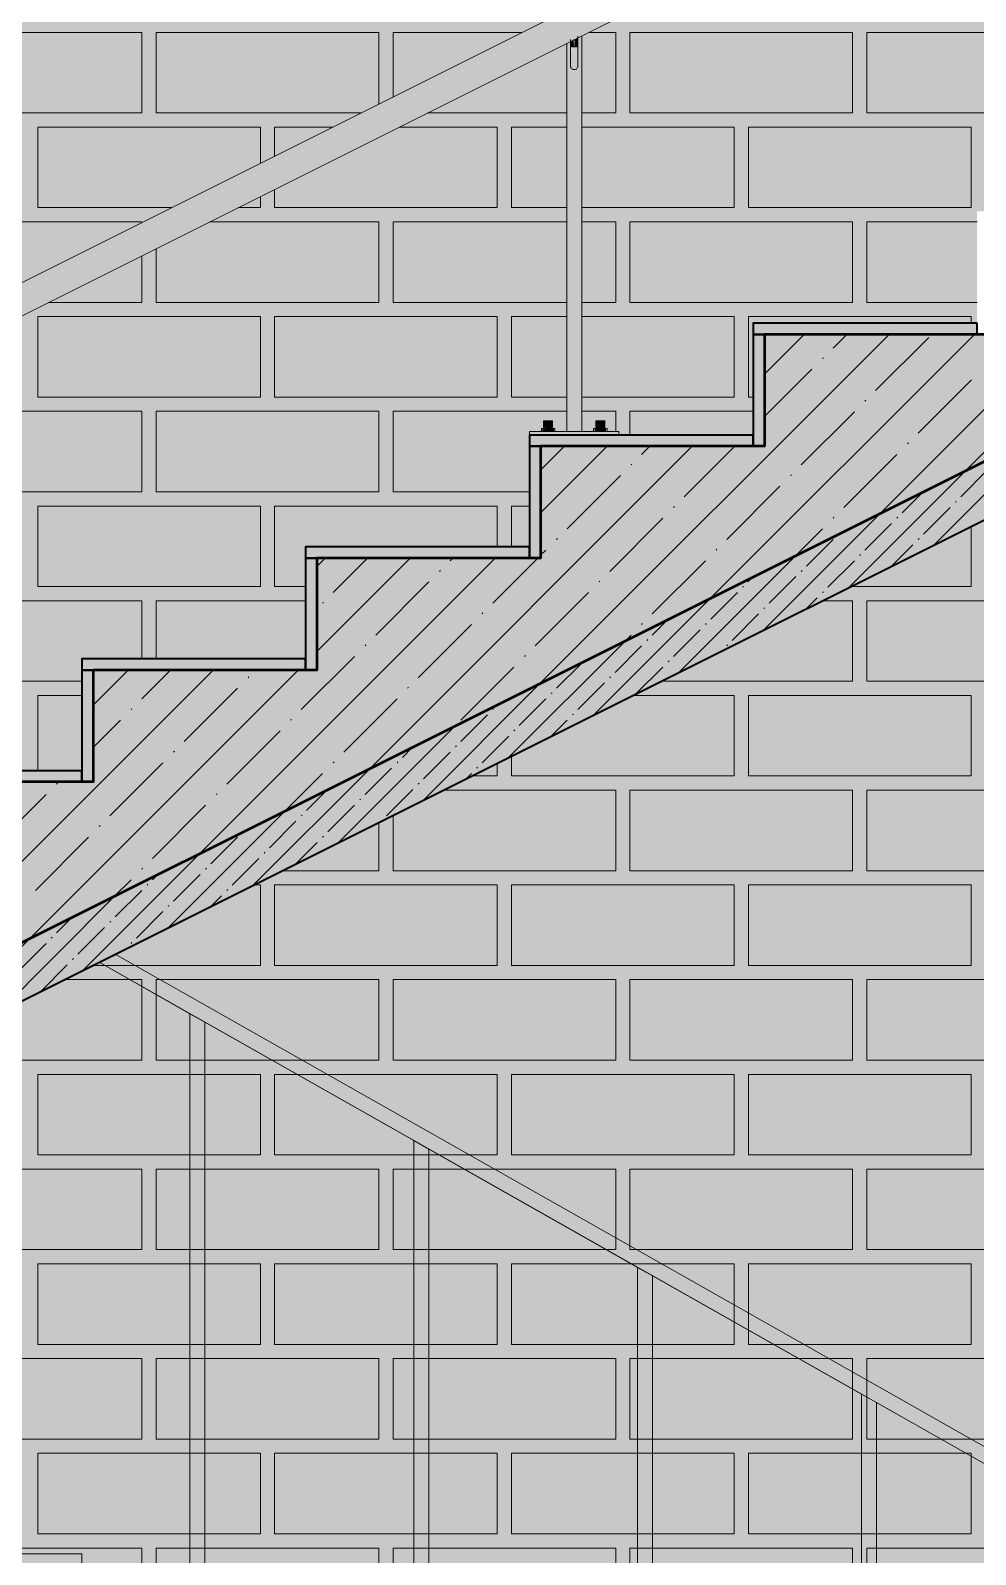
# Model space of a CAD drawing. Header units: millimetres. Extents: x -81576 to 1046824, y -248937 to 691537.
# Drawn here: x -7725 to -5192, y 625838 to 629925 of the extents above; entities that cross this region are included whole.
import ezdxf

# ---------------------------------------------------------------- set-up
doc = ezdxf.new("R2010")
doc.units = ezdxf.units.MM
doc.layers.add('PDF _Геометрия', color=7, linetype='Continuous', true_color=0x1d1d1d)
doc.layers.add('PDF _Сплошная заливка', color=7, linetype='Continuous', true_color=0xffffff)

msp = doc.modelspace()

# ---------------------------------------------------------------- hatches: boundary and pattern name
at = {"layer": 'PDF _Сплошная заливка', "true_color": 0x636466, "transparency": 33554559}
h = msp.add_hatch(color=251, dxfattribs=at)
h.paths.add_polyline_path([(-14198.8, 617839.9), (-46, 617839.9), (-46, 618839.9), (-487.7, 618839.9), (-487.7, 634793.8), (-987.7, 634793.8), (-987.7, 629959.9), (-3957.7, 629959.9), (-3957.7, 629709.9), (-4557.7, 629709.9), (-4557.7, 629409.9), (-5157.7, 629409.9), (-5157.7, 629109.9), (-5757.7, 629109.9), (-5757.7, 628809.9), (-6357.7, 628809.9), (-6357.7, 628509.9), (-6957.7, 628509.9), (-6957.7, 628209.9), (-7557.7, 628209.9), (-7557.7, 627909.9), (-8157.7, 627909.9), (-8157.7, 627609.9), (-8757.7, 627609.9), (-8757.7, 627309.9), (-9357.7, 627309.9), (-9357.7, 627009.9), (-9957.7, 627009.9), (-9957.7, 626709.9), (-10557.7, 626709.9), (-10557.7, 626409.9), (-11157.7, 626409.9), (-11157.7, 626109.9), (-11757.7, 626109.9), (-11757.7, 625579.9), (-18387.7, 625579.9), (-18387.7, 633599.9), (-11037.7, 633599.9), (-11037.7, 634234.5), (-9691.8, 634907.4), (-9784.9, 635093.8), (-9934.9, 634793.8), (-11157.7, 634793.8), (-11157.7, 634509.9), (-11757.7, 634509.9), (-11757.7, 634079.9), (-18387.7, 634079.9), (-18387.7, 634793.8), (-18887.7, 634793.8), (-18887.7, 617839.9), (-18387.7, 617839.9)], flags=0)
h.paths.add_polyline_path([(-9481.2, 618839.9), (-11037.7, 618839.9), (-11037.7, 619074.5), (-4145.8, 622979.9), (-987.7, 622979.9), (-987.7, 618839.9), (-7122.4, 618839.9)], flags=0)
h.paths.add_polyline_path([(-11757.7, 618839.9), (-18387.7, 618839.9), (-18387.7, 625099.9), (-11037.7, 625099.9), (-11037.7, 625834.5), (-3584.2, 629559.9), (-987.7, 629559.9), (-987.7, 623379.9), (-3987.7, 623379.9), (-3987.7, 623429.9), (-4557.7, 623429.9), (-4557.7, 623089.9), (-5157.7, 623089.9), (-5157.7, 622749.9), (-5757.7, 622749.9), (-5757.7, 622409.9), (-6357.7, 622409.9), (-6357.7, 622069.9), (-6957.7, 622069.9), (-6957.7, 621729.9), (-7557.7, 621729.9), (-7557.7, 621389.9), (-8157.7, 621389.9), (-8157.7, 621049.9), (-8757.7, 621049.9), (-8757.7, 620709.9), (-9357.7, 620709.9), (-9357.7, 620369.9), (-9957.7, 620369.9), (-9957.7, 620029.9), (-10557.7, 620029.9), (-10557.7, 619689.9), (-11157.7, 619689.9), (-11157.7, 619349.9), (-11757.7, 619349.9), (-11757.7, 618888.4)], flags=0)
h = msp.add_hatch(color=251, dxfattribs=at)
h.paths.add_polyline_path([(-10812.3, 619039.9), (-3987.7, 619039.9), (-3987.7, 622039.9), (-4487.7, 622039.9), (-4487.7, 622189.9), (-987.7, 622189.9), (-987.7, 622899.9), (-4000.5, 622899.9), (-10751.2, 619074.5)], flags=0)
h.paths.add_polyline_path([(-14247.7, 619039.9), (-11787.7, 619039.9), (-11787.7, 619379.9), (-11197.8, 619379.9), (-11197.8, 621115.6), (-11768, 620792.5), (-11787.7, 620827.3), (-4001.1, 625239.9), (-4260.4, 625239.9), (-4260.4, 625279.9), (-3987.7, 625279.9), (-3987.7, 629203), (-10713.8, 625839.9), (-11026.9, 625839.9), (-11037.7, 625834.5), (-11037.7, 625099.9), (-14247.7, 625099.9), (-14247.7, 620692.2)], flags=0)
h.paths.add_polyline_path([(-10597.8, 619719.9), (-10597.8, 621455.6), (-11157.8, 621138.2), (-11157.8, 619719.9), (-10812.3, 619719.9)], flags=0)
h.paths.add_polyline_path([(-10411.7, 620059.9), (-9997.8, 620059.9), (-9997.8, 621795.6), (-10557.8, 621478.2), (-10557.7, 620059.9)], flags=0)
h.paths.add_polyline_path([(-9481.2, 620399.9), (-9397.8, 620399.9), (-9397.8, 622135.6), (-9957.8, 621818.3), (-9957.7, 620399.9), (-9682.1, 620399.9)], flags=0)
h.paths.add_polyline_path([(-9357.8, 620739.9), (-8797.8, 620739.9), (-8797.8, 622475.6), (-9357.8, 622158.3), (-9357.8, 621049.9)], flags=0)
h.paths.add_polyline_path([(-8288, 621079.9), (-8197.8, 621079.9), (-8197.8, 622815.6), (-8757.8, 622498.3), (-8757.7, 621079.9)], flags=0)
h.paths.add_polyline_path([(-8157.8, 621419.9), (-7597.8, 621419.9), (-7597.8, 623155.7), (-8157.8, 622838.3), (-8157.8, 621729.9)], flags=0)
h.paths.add_polyline_path([(-7407.9, 621759.9), (-6997.8, 621759.9), (-6997.8, 623495.7), (-7557.8, 623178.3), (-7557.7, 621759.9)], flags=0)
h.paths.add_polyline_path([(-6957.7, 622099.9), (-6397.8, 622099.9), (-6397.8, 623835.7), (-6957.8, 623518.4), (-6957.8, 622099.9)], flags=0)
h.paths.add_polyline_path([(-6357.8, 622439.9), (-5797.8, 622439.9), (-5797.8, 624175.7), (-6357.8, 623858.4), (-6357.8, 622667.9)], flags=0)
h.paths.add_polyline_path([(-5197.8, 622779.9), (-5197.8, 624515.7), (-5757.8, 624198.4), (-5757.7, 622779.9)], flags=0)
h.paths.add_polyline_path([(-4597.8, 623119.9), (-4597.8, 624855.8), (-5157.8, 624538.4), (-5157.7, 623119.9), (-4617.7, 623119.9)], flags=0)
h.paths.add_polyline_path([(-4557.7, 623459.9), (-3997.8, 623459.9), (-3997.8, 625195.8), (-4557.8, 624878.4), (-4557.8, 623459.9)], flags=0)
h.paths.add_polyline_path([(-11787.7, 625579.9), (-11757.7, 625579.9), (-11757.7, 625839.9), (-11787.7, 625839.9), (-11787.7, 625599.9)], flags=0)
h.paths.add_polyline_path([(-13747.7, 625839.9), (-12757.7, 625839.9), (-12757.7, 625849.9), (-12723.3, 625849.9), (-12723.3, 625857.9), (-12719.7, 625857.9), (-12718.1, 625877.9), (-12695.7, 625877.9), (-12695, 625857.9), (-12692.1, 625857.9), (-12692.1, 625849.9), (-12657.7, 625849.9), (-12659.2, 626760.5), (-12681.8, 626762.8), (-12693.9, 626770), (-12700.7, 626777.7), (-12705.4, 626787.2), (-12706.7, 626791), (-12706.7, 626807.5), (-12707.5, 626810.6), (-12707.5, 627572.6), (-12707, 627582.5), (-12705.2, 627582.5), (-12704.6, 627585), (-12707.7, 627599.9), (-12703.4, 627617.2), (-12697.6, 627626.1), (-12689.6, 627633.1), (-12682.3, 627636.8), (-12672.5, 627639.3), (-12655.9, 627639.5), (-12621.6, 627639.8), (-12564.4, 627641.5), (-6414.6, 630716.4), (-11786.1, 633402.2), (-11786.1, 633558.6), (-11817.7, 633574.4), (-11817.7, 633599.9), (-14247.7, 633599.9), (-14247.7, 625839.9), (-14168.7, 625839.9)], flags=0)
h.paths.add_polyline_path([(-12429.7, 625839.9), (-11787.7, 625839.9), (-11787.7, 626149.9), (-11753.3, 626149.9), (-11753.3, 626157.9), (-11749.7, 626157.9), (-11748.1, 626177.9), (-11725.7, 626177.9), (-11725, 626157.9), (-11722.1, 626157.9), (-11722.1, 626149.9), (-11687.7, 626149.9), (-11687.7, 627190.4), (-12553.5, 626759.9), (-12617.7, 626759.9), (-12617.7, 625849.9), (-12583.3, 625849.9), (-12583.3, 625857.9), (-12579.7, 625857.9), (-12578.1, 625877.9), (-12555.7, 625877.9), (-12555, 625857.9), (-12552.1, 625857.9), (-12552.1, 625849.9), (-12517.7, 625849.9), (-12517.7, 625839.9)], flags=0)
h.paths.add_polyline_path([(-11547.7, 626139.9), (-11187.7, 626139.9), (-11187.7, 626439.9), (-10587.7, 626439.9), (-10587.7, 626739.9), (-9987.7, 626739.9), (-9987.7, 627049.9), (-9953.3, 627049.9), (-9953.3, 627057.9), (-9949.7, 627057.9), (-9948.1, 627077.9), (-9925.7, 627077.9), (-9925, 627057.9), (-9922.1, 627057.9), (-9922.1, 627049.9), (-9887.7, 627049.9), (-9887.7, 628090.4), (-11647.7, 627210.4), (-11647.7, 626149.9), (-11613.3, 626149.9), (-11613.3, 626157.9), (-11609.7, 626157.9), (-11607.7, 626177.9), (-11585.7, 626177.9), (-11585, 626157.9), (-11582.1, 626157.9), (-11582.1, 626149.9), (-11547.7, 626149.9)], flags=0)
h.paths.add_polyline_path([(-12567.7, 626838.5), (-12566.4, 626840.5), (-11687.7, 627279.9), (-11687.7, 627939.9), (-11675.7, 627941.4), (-11677.5, 627960.8), (-11676.1, 627972.5), (-11676.6, 627979.9), (-11677.3, 627979.9), (-11677.5, 627995.5), (-12553.5, 627559.9), (-12627.8, 627559.9), (-12627.7, 627489.9), (-12617.7, 627489.9), (-12617.7, 626839.8), (-12577.1, 626838.5)], flags=0)
h.paths.add_polyline_path([(-9387.7, 627039.9), (-9387.7, 627339.9), (-8787.7, 627339.9), (-8787.7, 627639.9), (-8187.7, 627639.9), (-8187.7, 627949.9), (-8153.3, 627949.9), (-8153.3, 627957.9), (-8149.7, 627957.9), (-8148.1, 627977.9), (-8125.7, 627977.9), (-8125, 627957.9), (-8122.1, 627957.9), (-8122.1, 627949.9), (-8087.7, 627949.9), (-8087.7, 628990.4), (-9847.7, 628110.4), (-9847.7, 627049.9), (-9813.3, 627049.9), (-9813.3, 627057.9), (-9809.7, 627057.9), (-9808.1, 627077.9), (-9785.7, 627077.9), (-9785, 627057.9), (-9782.1, 627057.9), (-9782.1, 627049.9), (-9747.7, 627049.9), (-9747.7, 627039.9), (-9481.2, 627039.9)], flags=0)
h.paths.add_polyline_path([(-11647.7, 627299.9), (-9887.7, 628179.9), (-9887.7, 628839.9), (-9875.7, 628841.4), (-9877.5, 628860.8), (-9876.1, 628872.5), (-9876.6, 628879.9), (-9877.3, 628879.9), (-9877.5, 628895.5), (-11658, 628005.3), (-11659, 627979.9), (-11660.6, 627979.9), (-11658, 627953.5), (-11657.7, 627939.9), (-11647.7, 627939.9), (-11647.7, 627409.9)], flags=0)
h.paths.add_polyline_path([(-7712.1, 627939.9), (-7587.7, 627939.9), (-7587.7, 628239.9), (-6987.7, 628239.9), (-6987.7, 628539.9), (-6387.7, 628539.9), (-6387.7, 628849.9), (-6353.3, 628849.9), (-6353.3, 628857.9), (-6349.7, 628857.9), (-6348.1, 628877.9), (-6325.7, 628877.9), (-6325, 628857.9), (-6322.1, 628857.9), (-6322.1, 628849.9), (-6287.7, 628849.9), (-6287.7, 629890.4), (-8047.7, 629010.4), (-8047.7, 627949.9), (-8013.3, 627949.9), (-8013.3, 627957.9), (-8009.7, 627957.9), (-8008.1, 627977.9), (-7985.7, 627977.9), (-7985, 627957.9), (-7982.1, 627957.9), (-7982.1, 627949.9), (-7947.7, 627949.9), (-7947.7, 627939.9)], flags=0)
h.paths.add_polyline_path([(-11667.7, 627975.1), (-11665.1, 627979.9), (-11670.7, 627978), (-11670.1, 627977.4)], flags=0)
h.paths.add_polyline_path([(-9847.7, 628199.9), (-8087.7, 629079.9), (-8087.7, 629739.9), (-8075.7, 629741.4), (-8077.5, 629760.8), (-8076.1, 629772.5), (-8076.6, 629779.9), (-8077.3, 629779.9), (-8077.5, 629795.5), (-9858, 628905.3), (-9859, 628879.9), (-9860.6, 628879.9), (-9858, 628853.5), (-9857.7, 628839.9), (-9847.7, 628839.9), (-9847.7, 628235.1)], flags=0)
h.paths.add_polyline_path([(-5787.7, 628839.9), (-5787.7, 629139.9), (-5187.7, 629139.9), (-5187.7, 629439.9), (-4587.7, 629439.9), (-4587.7, 629749.9), (-4553.3, 629749.9), (-4553.3, 629757.9), (-4549.7, 629757.9), (-4548.1, 629777.9), (-4540.8, 629779.5), (-5525.2, 630271.7), (-6247.7, 629910.4), (-6247.7, 628849.9), (-6213.3, 628849.9), (-6213.3, 628857.9), (-6209.7, 628857.9), (-6208.1, 628877.9), (-6185.7, 628877.9), (-6185, 628857.9), (-6182.1, 628857.9), (-6182.1, 628849.9), (-6147.7, 628849.9), (-6147.7, 628839.9), (-5943, 628839.9)], flags=0)
h.paths.add_polyline_path([(-9867.7, 628875.1), (-9865.1, 628879.9), (-9872.7, 628879.9), (-9870.1, 628877.4)], flags=0)
h.paths.add_polyline_path([(-8047.7, 629099.9), (-6287.7, 629979.9), (-6287.7, 630639.9), (-6275.8, 630642), (-6277.5, 630647.9), (-6325.2, 630671.7), (-8058, 629805.3), (-8059, 629779.9), (-8060.6, 629779.9), (-8058, 629753.5), (-8057.7, 629739.9), (-8047.7, 629739.9), (-8047.7, 629610.5)], flags=0)
h.paths.add_polyline_path([(-4321.3, 629739.9), (-4226.1, 629739.9), (-4226.1, 629788.2), (-4386.1, 629868), (-4385, 629757.9), (-4382.1, 629757.9), (-4382.1, 629749.9), (-4347.7, 629748), (-4347.7, 629739.9)], flags=0)
h.paths.add_polyline_path([(-4522.1, 629749.9), (-4487.7, 629749.9), (-4487.7, 629753), (-4525.7, 629772), (-4525, 629757.9), (-4522.1, 629757.9)], flags=0)
h.paths.add_polyline_path([(-4426.1, 629766.9), (-4426.1, 629888), (-4447.7, 629898.7), (-4447.7, 629777.7)], flags=0)
h.paths.add_polyline_path([(-8067.7, 629775.1), (-8065.1, 629779.9), (-8072.7, 629779.9), (-8070.1, 629777.4)], flags=0)
h.paths.add_polyline_path([(-4487.7, 629797.7), (-4487.7, 629918.7), (-4586.1, 629967.8), (-4586.1, 629846.9), (-4528.2, 629818)], flags=0)
h.paths.add_polyline_path([(-4626.1, 629866.9), (-4626.1, 629987.7), (-4786.1, 630067.5), (-4786.1, 629946.9), (-4663.4, 629885.6)], flags=0)
h.paths.add_polyline_path([(-4826.1, 629966.9), (-4826.1, 630087.5), (-4986.1, 630167.3), (-4986.1, 630046.9)], flags=0)
h.paths.add_polyline_path([(-6247.7, 629999.9), (-5614.6, 630316.4), (-6247.7, 630633), (-6247.7, 630023.1)], flags=0)
h.paths.add_polyline_path([(-5026.1, 630066.9), (-5026.1, 630187.2), (-5186.1, 630267), (-5186.1, 630146.9), (-5128.2, 630118)], flags=0)
h.paths.add_polyline_path([(-5226.1, 630166.9), (-5226.1, 630287), (-5360.5, 630354), (-5386.1, 630341.2), (-5386.1, 630246.9), (-5353.3, 630230.5)], flags=0)
h.paths.add_polyline_path([(-5426.1, 630266.9), (-5427, 630320.8), (-5480.5, 630294.1)], flags=0)
h.paths.add_polyline_path([(-5569.9, 630338.8), (-5450.1, 630398.7), (-5586.1, 630466.5), (-5586.1, 630346.9)], flags=0)
h.paths.add_polyline_path([(-5626.1, 630366.9), (-5626.1, 630486.5), (-5786.1, 630566.3), (-5786.1, 630446.9), (-5648.1, 630377.9)], flags=0)
h.paths.add_polyline_path([(-5826.1, 630466.9), (-5826.1, 630586.2), (-5986.1, 630666), (-5986.1, 630546.9), (-5943, 630525.3)], flags=0)
h.paths.add_polyline_path([(-6026.1, 630566.9), (-6026.1, 630686), (-6038.6, 630692.2), (-6186.1, 630692.2), (-6186.1, 630646.9)], flags=0)
h.paths.add_polyline_path([(-6226.1, 630666.9), (-6226.1, 630721.2), (-6258, 630705.3), (-6258, 630682.8), (-6237.9, 630672.8)], flags=0)
h.paths.add_polyline_path([(-6277.3, 630692.5), (-6277.3, 630695.6), (-6280.5, 630694.1)], flags=0)
h.paths.add_polyline_path([(-6369.9, 630738.8), (-6251.1, 630798.2), (-6386.1, 630865.5), (-6385.3, 630746.5)], flags=0)
h.paths.add_polyline_path([(-6426.1, 630766.9), (-6426.1, 630885.4), (-6586.1, 630965.2), (-6586.1, 630846.9), (-6532.7, 630820.2)], flags=0)
h.paths.add_polyline_path([(-6626.1, 630866.9), (-6626.1, 630985.2), (-6786.1, 631065), (-6786.1, 630946.9)], flags=0)
h.paths.add_polyline_path([(-6826.1, 630966.9), (-6826.1, 631084.9), (-6986.1, 631164.7), (-6986.1, 631046.9), (-6928.2, 631018)], flags=0)
h.paths.add_polyline_path([(-7026.1, 631066.9), (-7026.1, 631184.7), (-7186.1, 631264.5), (-7186.1, 631146.9), (-7122.4, 631115)], flags=0)
h.paths.add_polyline_path([(-7226.1, 631166.9), (-7226.1, 631284.4), (-7386.1, 631364.2), (-7386.1, 631246.9)], flags=0)
h.paths.add_polyline_path([(-7426.1, 631266.9), (-7426.1, 631384.2), (-7586.1, 631464), (-7586.1, 631346.9), (-7563.1, 631335.4)], flags=0)
h.paths.add_polyline_path([(-7626.1, 631366.9), (-7626.1, 631483.9), (-7786.1, 631563.7), (-7786.1, 631446.9), (-7712.1, 631409.9)], flags=0)
h.paths.add_polyline_path([(-7826.1, 631466.9), (-7826.1, 631583.7), (-7843.2, 631592.2), (-7986.1, 631592.2), (-7986.1, 631546.9), (-7964.3, 631536)], flags=0)
h.paths.add_polyline_path([(-8026.1, 631566.9), (-8026.1, 631683.4), (-8186.1, 631763.2), (-8186.1, 631646.9), (-8076.7, 631592.2)], flags=0)
h.paths.add_polyline_path([(-8226.1, 631666.9), (-8226.1, 631783.2), (-8386.1, 631863), (-8386.1, 631746.9), (-8301.8, 631704.7)], flags=0)
h.paths.add_polyline_path([(-8426.1, 631766.9), (-8426.1, 631882.9), (-8586.1, 631962.7), (-8586.1, 631846.9)], flags=0)
h.paths.add_polyline_path([(-8626.1, 631866.9), (-8626.1, 631982.6), (-8786.1, 632062.4), (-8786.1, 631946.9), (-8728.2, 631918)], flags=0)
h.paths.add_polyline_path([(-8826.1, 631966.9), (-8826.1, 632082.4), (-8986.1, 632162.2), (-8986.1, 632046.9)], flags=0)
h.paths.add_polyline_path([(-9026.1, 632066.9), (-9026.1, 632182.1), (-9186.1, 632261.9), (-9186.1, 632146.9)], flags=0)
h.paths.add_polyline_path([(-9226.1, 632166.9), (-9226.1, 632281.9), (-9386.1, 632361.7), (-9386.1, 632246.9), (-9363.1, 632235.4)], flags=0)
h.paths.add_polyline_path([(-9426.1, 632266.9), (-9426.1, 632381.6), (-9586.1, 632461.4), (-9586.1, 632346.9), (-9481.2, 632294.4)], flags=0)
h.paths.add_polyline_path([(-9626.1, 632366.9), (-9626.1, 632481.4), (-9647.8, 632492.2), (-9786.1, 632492.2), (-9786.1, 632446.9), (-9776.1, 632441.9)], flags=0)
h.paths.add_polyline_path([(-9826.1, 632466.9), (-9826.1, 632581.1), (-9986.1, 632660.9), (-9986.1, 632546.9), (-9876.7, 632492.2)], flags=0)
h.paths.add_polyline_path([(-10026.1, 632566.9), (-10026.1, 632680.9), (-10186.1, 632760.7), (-10186.1, 632646.9), (-10070.9, 632589.3)], flags=0)
h.paths.add_polyline_path([(-10226.1, 632666.9), (-10226.1, 632780.6), (-10386.1, 632860.4), (-10386.1, 632746.9)], flags=0)
h.paths.add_polyline_path([(-10426.1, 632766.9), (-10426.1, 632880.4), (-10586.1, 632960.1), (-10585.4, 632846.5), (-10528.2, 632818)], flags=0)
h.paths.add_polyline_path([(-10626.1, 632866.9), (-10626.1, 632980.1), (-10786.1, 633059.9), (-10786.1, 632946.9), (-10660.6, 632884.1)], flags=0)
h.paths.add_polyline_path([(-10826.1, 632966.9), (-10826.1, 633079.8), (-10986.1, 633159.6), (-10986.1, 633046.9)], flags=0)
h.paths.add_polyline_path([(-11026.1, 633066.9), (-11026.1, 633179.6), (-11186.1, 633259.4), (-11186.1, 633146.9), (-11163.1, 633135.4)], flags=0)
h.paths.add_polyline_path([(-11226.1, 633166.9), (-11226.1, 633279.3), (-11386.1, 633359.1), (-11386.1, 633246.9), (-11250.3, 633179)], flags=0)
h.paths.add_polyline_path([(-11426.1, 633266.9), (-11426.1, 633379.1), (-11586.1, 633458.9), (-11586.1, 633346.9)], flags=0)
h.paths.add_polyline_path([(-11626.1, 633366.9), (-11626.1, 633472.2), (-11746.1, 633472.2), (-11746.1, 633426.9)], flags=0)
for points in [[(-12548.8, 626759.9), (-3949, 631060.9), (-3967.7, 631139.9), (-12567.4, 626838.5), (-12549.1, 626761.3)], [(-6277.3, 629879.9), (-6267.7, 629879.9), (-6269.5, 629901), (-6277.3, 629895.6), (-6277.3, 629885.6)], [(-6258, 629879.9), (-6259, 629905.4), (-6267.7, 629900.4), (-6267.7, 629879.9), (-6258.8, 629879.9)], [(-6267.7, 629822.4), (-6267.7, 629875.1), (-6274.8, 629879.9), (-6277.4, 629853.5), (-6276.9, 629833.4), (-6276.6, 629826.4), (-6274.6, 629822.8), (-6271.6, 629822.7)], [(-6267.7, 629822.4), (-6260.6, 629822.8), (-6257.9, 629830.9), (-6257.9, 629839.7), (-6259.1, 629838.8), (-6260, 629839.9), (-6257.9, 629858.9), (-6259, 629871), (-6262.7, 629879.9), (-6267.7, 629875.1), (-6267.7, 629825)], [(-10807.7, 625839.9), (-10713.8, 625839.9), (-3957.7, 629218), (-3957.7, 629374.5), (-11026.9, 625839.9)], [(-6337.9, 628857.9), (-6325.7, 628857.9), (-6327.3, 628877.9), (-6349.7, 628877.9), (-6348.1, 628857.9), (-6340.8, 628857.9)], [(-6197.7, 628857.9), (-6185.7, 628857.9), (-6187.3, 628877.9), (-6209.7, 628877.9), (-6208.1, 628857.9), (-6197.9, 628857.9)], [(-6237.9, 628839.9), (-6147.7, 628839.9), (-6147.7, 628849.9), (-6387.7, 628849.9), (-6387.7, 628839.9), (-6247.7, 628839.9)], [(-5787.7, 628809.9), (-5787.7, 628839.9), (-6387.7, 628839.9), (-6387.7, 628809.9), (-5943, 628809.9)], [(-6338, 628849.9), (-6322.1, 628849.9), (-6322.1, 628857.9), (-6353.3, 628857.9), (-6353.3, 628849.9), (-6340.8, 628849.9)], [(-6197.7, 628849.9), (-6182.1, 628849.9), (-6182.1, 628857.9), (-6213.3, 628857.9), (-6213.3, 628849.9), (-6198, 628849.9)], [(-6387.7, 628509.9), (-6357.7, 628510.2), (-6357.7, 628809.9), (-6387.7, 628809.9), (-6387.7, 628510.2)], [(-6957.7, 628509.9), (-6387.7, 628510.2), (-6387.7, 628539.9), (-6987.7, 628539.9), (-6987.7, 628509.9)], [(-6987.7, 628209.9), (-6987.7, 628239.9), (-7587.7, 628239.9), (-7587.7, 628209.9), (-7122.4, 628209.9)], [(-8047.7, 627909.9), (-7587.7, 627909.9), (-7587.7, 627939.9), (-8187.7, 627939.9), (-8187.7, 627909.9), (-8053.7, 627909.9)]]:
    msp.add_hatch(color=251, dxfattribs=at).paths.add_polyline_path(points)
h = msp.add_hatch(color=251, dxfattribs=at)
h.paths.add_polyline_path([(-6287.7, 628849.9), (-6247.7, 628849.9), (-6248.8, 629909.9), (-6258, 629905.3), (-6259, 629879.9), (-6260.6, 629879.9), (-6257.9, 629853.5), (-6258.4, 629833.4), (-6258.8, 629826.4), (-6260.8, 629822.8), (-6274.8, 629822.8), (-6277.5, 629830.9), (-6277.5, 629839.7), (-6276.2, 629838.8), (-6275.7, 629841.4), (-6277.5, 629860.8), (-6276.1, 629872.5), (-6276.6, 629879.9), (-6277.3, 629879.9), (-6277.3, 629895.6), (-6287.7, 629890.4), (-6287.7, 628922.8)], flags=0)
h.paths.add_polyline_path([(-6267.7, 629875.1), (-6265.1, 629879.9), (-6272.7, 629879.9), (-6270.1, 629877.4)], flags=0)
h.paths.add_polyline_path([(-6287.7, 629979.9), (-6247.7, 629999.9), (-6247.7, 630639.9), (-6258, 630638.1), (-6260.8, 630622.8), (-6274.8, 630622.8), (-6277.5, 630630.9), (-6277.5, 630639.9), (-6287.7, 630639.9), (-6287.7, 630023.1)], flags=0)

# ---------------------------------------------------------------- linework, layer by layer
at = {"layer": 'PDF _Геометрия', "color": 7, "lineweight": 9}
for points in [[(-3967.7, 631139.9), (-12567.7, 626839.9)], [(-12548.8, 626759.9), (-3948.8, 631059.9)], [(-6247.7, 628849.9), (-6247.7, 629910.4), (-6247.7, 628849.9), (-6287.7, 628849.9), (-6287.7, 629890.4), (-6287.7, 628849.9)], [(-6277.7, 629901.1), (-6277.7, 629879.9), (-6277.7, 629877.9), (-6277.7, 629875.9), (-6277.7, 629873.9), (-6277.7, 629871.9), (-6277.7, 629870), (-6277.7, 629868), (-6277.7, 629866.1), (-6277.7, 629864.2), (-6277.7, 629862.3), (-6277.7, 629860.4), (-6277.7, 629858.6), (-6277.7, 629856.8), (-6277.7, 629855), (-6277.7, 629853.3), (-6277.7, 629851.7), (-6277.7, 629850), (-6277.7, 629848.5), (-6277.7, 629846.9), (-6277.7, 629845.4), (-6277.7, 629844), (-6277.7, 629842.7), (-6277.7, 629841.4), (-6277.7, 629840.1), (-6277.7, 629838.9), (-6277.7, 629837.8), (-6277.7, 629836.8), (-6277.7, 629835.8), (-6277.7, 629834.9), (-6277.7, 629834.1), (-6277.7, 629833.3), (-6277.7, 629832.6), (-6277.7, 629832), (-6277.7, 629831.5), (-6277.7, 629831), (-6277.7, 629830.6), (-6277.7, 629830.3), (-6277.7, 629830.1), (-6277.7, 629830), (-6277.7, 629829.9)], [(-6257.7, 629829.9), (-6257.7, 629829.9), (-6257.7, 629830.1), (-6257.7, 629830.3), (-6257.7, 629830.5), (-6257.7, 629830.9), (-6257.7, 629831.3), (-6257.7, 629831.8), (-6257.7, 629832.4), (-6257.7, 629833.1), (-6257.7, 629833.8), (-6257.7, 629834.7), (-6257.7, 629835.5), (-6257.7, 629836.5), (-6257.7, 629837.5), (-6257.7, 629838.6), (-6257.7, 629839.8), (-6257.7, 629841), (-6257.7, 629842.3), (-6257.7, 629843.6), (-6257.7, 629845.1), (-6257.7, 629846.5), (-6257.7, 629848), (-6257.7, 629849.6), (-6257.7, 629851.2), (-6257.7, 629852.9), (-6257.7, 629854.6), (-6257.7, 629856.3), (-6257.7, 629858.1), (-6257.7, 629859.9), (-6257.7, 629861.8), (-6257.7, 629863.7), (-6257.7, 629865.6), (-6257.7, 629867.5), (-6257.7, 629869.4), (-6257.7, 629871.4), (-6257.7, 629873.4), (-6257.7, 629875.4), (-6257.7, 629877.4), (-6257.7, 629879.4), (-6257.7, 629879.9), (-6257.7, 629909.9)], [(-6276.3, 629824.9), (-6277.3, 629827.3), (-6277.7, 629829.9), (-6277.3, 629832.5)], [(-6260.6, 629822.8), (-6262.7, 629821.2), (-6265.1, 629820.2), (-6267.7, 629819.9), (-6270.3, 629820.2), (-6272.7, 629821.2), (-6274.8, 629822.8)], [(-6258, 629832.5), (-6257.7, 629829.9), (-6258, 629827.3), (-6259, 629824.9)], [(-6325.7, 628857.9), (-6325.7, 628877.9), (-6326.1, 628877.9), (-6327.3, 628877.9), (-6329.2, 628877.9), (-6331.7, 628877.9), (-6334.6, 628877.9), (-6337.7, 628877.9), (-6340.8, 628877.9), (-6343.7, 628877.9), (-6346.2, 628877.9), (-6348.1, 628877.9), (-6349.3, 628877.9), (-6349.7, 628877.9), (-6349.7, 628857.9)], [(-6329.2, 628877.9), (-6331.7, 628877.9), (-6334.6, 628877.9), (-6337.7, 628877.9), (-6340.8, 628877.9), (-6343.7, 628877.9), (-6346.2, 628877.9)], [(-6185.7, 628857.9), (-6185.7, 628877.9), (-6186.1, 628877.9), (-6187.3, 628877.9), (-6189.2, 628877.9), (-6191.7, 628877.9), (-6194.6, 628877.9), (-6197.7, 628877.9), (-6200.8, 628877.9), (-6203.7, 628877.9), (-6206.2, 628877.9), (-6208.1, 628877.9), (-6209.3, 628877.9), (-6209.7, 628877.9), (-6209.7, 628857.9)], [(-6189.2, 628877.9), (-6191.7, 628877.9), (-6194.6, 628877.9), (-6197.7, 628877.9), (-6200.8, 628877.9), (-6203.7, 628877.9), (-6206.2, 628877.9)], [(-6385.3, 628849.9), (-6387.7, 628849.9), (-6147.7, 628849.9), (-6182.1, 628849.9), (-6185, 628849.9), (-6188.7, 628849.9), (-6193, 628849.9), (-6197.7, 628849.9), (-6202.3, 628849.9), (-6206.7, 628849.9), (-6210.4, 628849.9), (-6213.3, 628849.9), (-6237.9, 628849.9)], [(-6387.7, 628839.9), (-6387.7, 628849.9), (-6387.7, 628839.9)], [(-6387.7, 628839.9), (-6147.7, 628839.9)], [(-6355.7, 628857.9), (-6355.7, 628849.9)], [(-6350.4, 628857.9), (-6353.3, 628857.9), (-6355.1, 628857.9), (-6355.7, 628857.9), (-6355.1, 628857.9), (-6353.3, 628857.9), (-6350.4, 628857.9), (-6346.7, 628857.9), (-6342.3, 628857.9), (-6337.7, 628857.9), (-6333, 628857.9), (-6328.7, 628857.9), (-6325, 628857.9), (-6322.1, 628857.9), (-6320.3, 628857.9), (-6319.7, 628857.9)], [(-6322.1, 628849.9), (-6325, 628849.9), (-6328.7, 628849.9), (-6333, 628849.9), (-6337.7, 628849.9), (-6342.3, 628849.9), (-6346.7, 628849.9), (-6350.4, 628849.9), (-6353.3, 628849.9)], [(-6319.7, 628849.9), (-6319.7, 628857.9), (-6320.3, 628857.9), (-6322.1, 628857.9), (-6325, 628857.9)], [(-6215.7, 628857.9), (-6215.7, 628849.9)], [(-6210.4, 628857.9), (-6213.3, 628857.9), (-6215.1, 628857.9), (-6215.7, 628857.9), (-6215.1, 628857.9), (-6213.3, 628857.9), (-6210.4, 628857.9), (-6206.7, 628857.9), (-6202.3, 628857.9), (-6197.7, 628857.9), (-6193, 628857.9), (-6188.7, 628857.9), (-6185, 628857.9), (-6182.1, 628857.9), (-6180.3, 628857.9), (-6179.7, 628857.9)], [(-6179.7, 628849.9), (-6179.7, 628857.9), (-6180.3, 628857.9), (-6182.1, 628857.9), (-6185, 628857.9)], [(-6147.7, 628839.9), (-6147.7, 628849.9), (-6147.7, 628839.9)], [(-5457.7, 624479.9), (-5457.7, 626245.6), (-4897.7, 625928.3), (-4897.7, 624731.8), (-4897.7, 625928.3), (-4857.7, 625905.6), (-4857.7, 624754.5), (-4857.7, 625905.6), (-4297.7, 625588.2), (-4297.7, 625071.8), (-4297.7, 625588.2), (-4257.7, 625565.6), (-4257.7, 625279.9), (-4257.7, 625565.6), (-3987.7, 625412.6), (-7541.1, 627426.3), (-7297.7, 627288.3), (-7297.7, 625500)], [(-11026.9, 625839.9), (-7587.7, 625839.9), (-7851.7, 625839.9), (-7931.7, 625839.9), (-7931.7, 627231), (-7931.7, 625839.9), (-10713.8, 625839.9)], [(-7257.7, 625500), (-7257.7, 627265.7), (-6697.7, 626948.3), (-6697.7, 625160), (-6657.7, 625160), (-6657.7, 626925.6), (-6697.7, 626948.3), (-6697.7, 625160)], [(-6657.7, 625160), (-6657.7, 626925.6), (-6097.7, 626608.3), (-6097.7, 624819.9)], [(-5497.7, 624479.9), (-5497.7, 626268.3), (-5457.7, 626245.6), (-5457.7, 624479.9), (-5497.7, 624479.9), (-5497.7, 626268.3), (-6057.7, 626585.6), (-6057.7, 624819.9)], [(-7587.7, 625579.9), (-7587.7, 625839.9), (-7587.7, 625579.9)]]:
    msp.add_lwpolyline(points, dxfattribs=at)
at = {"layer": 'PDF _Геометрия', "color": 9, "lineweight": 9, "true_color": 0xcacaca}
for points in [[(-8023.5, 629822.6), (-8023.5, 629703.9), (-7426.6, 629703.9), (-7426.6, 629919.8), (-7829, 629919.8)], [(-6791.6, 629728), (-6791.6, 629919.8), (-7388.5, 629919.8), (-7388.5, 629703.9), (-6839.7, 629703.9)], [(-6753.5, 629748), (-6753.5, 629919.8), (-6407.9, 629919.8)], [(-6247.7, 629703.9), (-6156.6, 629703.9), (-6156.6, 629919.8), (-6229, 629919.8)], [(-6660.8, 629703.9), (-6287.7, 629703.9)], [(-7109.1, 629569.2), (-7109.1, 629665.8), (-7706, 629665.8), (-7706, 629449.9), (-7347.7, 629449.9)], [(-7071, 629498.8), (-7071, 629449.9), (-6474.1, 629449.9), (-6474.1, 629665.8), (-6737, 629665.8)], [(-7071, 629588.3), (-7071, 629665.8), (-6915.9, 629665.8)], [(-6287.7, 629665.8), (-6436, 629665.8), (-6436, 629449.9), (-6287.7, 629449.9)], [(-6247.7, 629449.9), (-5839.1, 629449.9), (-5839.1, 629665.8), (-6247.7, 629665.8)], [(-7168.8, 629449.9), (-7109.1, 629449.9), (-7109.1, 629479.8)], [(-7426.6, 629411.8), (-8023.5, 629411.8), (-8023.5, 629195.9), (-7855.7, 629195.9)], [(-7388.5, 629340.1), (-7388.5, 629195.9), (-6791.6, 629195.9), (-6791.6, 629411.8), (-7245, 629411.8)], [(-6287.7, 629411.8), (-6753.5, 629411.8), (-6753.5, 629195.9), (-6287.7, 629195.9)], [(-6247.7, 629195.9), (-6156.6, 629195.9), (-6156.6, 629411.8), (-6247.7, 629411.8)], [(-5187.7, 629411.8), (-5483.5, 629411.8), (-5483.5, 629195.9), (-5187.7, 629195.9)], [(-7676.8, 629195.9), (-7426.6, 629195.9), (-7426.6, 629321)], [(-6287.7, 629157.8), (-6436, 629157.8), (-6436, 628941.9), (-6287.7, 628941.9)], [(-6247.7, 628941.9), (-5839.1, 628941.9), (-5839.1, 629157.8), (-6247.7, 629157.8)], [(-5204.1, 629139.9), (-5204.1, 629157.8), (-5801, 629157.8), (-5801, 628941.9), (-5787.7, 628941.9)], [(-6287.7, 628903.8), (-6753.5, 628903.8), (-6753.5, 628687.9), (-6387.7, 628687.9)], [(-6247.7, 628903.8), (-6156.6, 628903.8), (-6156.6, 628849.9)], [(-6118.5, 628839.9), (-6118.5, 628903.8), (-5787.7, 628903.8)], [(-6474.1, 628539.9), (-6474.1, 628649.8), (-7071, 628649.8), (-7071, 628433.9), (-6987.7, 628433.9)], [(-6436, 628539.9), (-6436, 628649.8), (-6387.7, 628649.8)], [(-5525.8, 628433.9), (-5204.1, 628433.9), (-5204.1, 628594.8)], [(-7426.6, 628239.9), (-7426.6, 628395.8), (-8023.5, 628395.8), (-8023.5, 628179.9), (-7587.7, 628179.9)], [(-7388.5, 628239.9), (-7388.5, 628395.8), (-6987.7, 628395.8)], [(-6033.8, 628179.9), (-5521.6, 628179.9), (-5521.6, 628395.8), (-5602, 628395.8)], [(-7706, 627939.9), (-7706, 628141.8), (-7587.7, 628141.8)], [(-6436, 627978.8), (-6436, 627925.9), (-5839.1, 627925.9), (-5839.1, 628141.8), (-6110, 628141.8)], [(-6541.8, 627925.9), (-6474.1, 627925.9), (-6474.1, 627959.8)], [(-6753.5, 627820.1), (-6753.5, 627671.9), (-6156.6, 627671.9), (-6156.6, 627887.8), (-6618, 627887.8)], [(-7049.8, 627671.9), (-6791.6, 627671.9), (-6791.6, 627801)], [(-7557.8, 627417.9), (-7109.1, 627417.9), (-7109.1, 627633.8), (-7126, 627633.8)], [(-8023.5, 627185.1), (-8023.5, 627163.9), (-7426.6, 627163.9), (-7426.6, 627379.8), (-7634, 627379.8)]]:
    msp.add_lwpolyline(points, dxfattribs=at)
for points in [[(-5521.6, 629919.8), (-6118.5, 629919.8), (-6118.5, 629703.9), (-5521.6, 629703.9)], [(-4886.6, 629919.8), (-5483.5, 629919.8), (-5483.5, 629703.9), (-4886.6, 629703.9)], [(-5204.1, 629665.8), (-5801, 629665.8), (-5801, 629449.9), (-5204.1, 629449.9)], [(-5521.6, 629411.8), (-6118.5, 629411.8), (-6118.5, 629195.9), (-5521.6, 629195.9)], [(-7109.1, 629157.8), (-7706, 629157.8), (-7706, 628941.9), (-7109.1, 628941.9)], [(-6474.1, 629157.8), (-7071, 629157.8), (-7071, 628941.9), (-6474.1, 628941.9)], [(-7426.6, 628903.8), (-8023.5, 628903.8), (-8023.5, 628687.9), (-7426.6, 628687.9)], [(-6791.6, 628903.8), (-7388.5, 628903.8), (-7388.5, 628687.9), (-6791.6, 628687.9)], [(-7109.1, 628649.8), (-7706, 628649.8), (-7706, 628433.9), (-7109.1, 628433.9)], [(-4886.6, 628395.8), (-5483.5, 628395.8), (-5483.5, 628179.9), (-4886.6, 628179.9)], [(-5204.1, 628141.8), (-5801, 628141.8), (-5801, 627925.9), (-5204.1, 627925.9)], [(-5521.6, 627887.8), (-6118.5, 627887.8), (-6118.5, 627671.9), (-5521.6, 627671.9)], [(-4886.6, 627887.8), (-5483.5, 627887.8), (-5483.5, 627671.9), (-4886.6, 627671.9)], [(-6474.1, 627633.8), (-7071, 627633.8), (-7071, 627417.9), (-6474.1, 627417.9)], [(-5839.1, 627633.8), (-6436, 627633.8), (-6436, 627417.9), (-5839.1, 627417.9)], [(-5204.1, 627633.8), (-5801, 627633.8), (-5801, 627417.9), (-5204.1, 627417.9)], [(-6791.6, 627379.8), (-7388.5, 627379.8), (-7388.5, 627163.9), (-6791.6, 627163.9)], [(-6156.6, 627379.8), (-6753.5, 627379.8), (-6753.5, 627163.9), (-6156.6, 627163.9)], [(-5521.6, 627379.8), (-6118.5, 627379.8), (-6118.5, 627163.9), (-5521.6, 627163.9)], [(-4886.6, 627379.8), (-5483.5, 627379.8), (-5483.5, 627163.9), (-4886.6, 627163.9)], [(-7109.1, 627125.8), (-7706, 627125.8), (-7706, 626909.9), (-7109.1, 626909.9)], [(-6474.1, 627125.8), (-7071, 627125.8), (-7071, 626909.9), (-6474.1, 626909.9)], [(-5839.1, 627125.8), (-6436, 627125.8), (-6436, 626909.9), (-5839.1, 626909.9)], [(-5204.1, 627125.8), (-5801, 627125.8), (-5801, 626909.9), (-5204.1, 626909.9)], [(-7426.6, 626871.8), (-8023.5, 626871.8), (-8023.5, 626655.9), (-7426.6, 626655.9)], [(-6791.6, 626871.8), (-7388.5, 626871.8), (-7388.5, 626655.9), (-6791.6, 626655.9)], [(-6156.6, 626871.8), (-6753.5, 626871.8), (-6753.5, 626655.9), (-6156.6, 626655.9)], [(-5521.6, 626871.8), (-6118.5, 626871.8), (-6118.5, 626655.9), (-5521.6, 626655.9)], [(-4886.6, 626871.8), (-5483.5, 626871.8), (-5483.5, 626655.9), (-4886.6, 626655.9)], [(-7109.1, 626617.8), (-7706, 626617.8), (-7706, 626401.9), (-7109.1, 626401.9)], [(-6474.1, 626617.8), (-7071, 626617.8), (-7071, 626401.9), (-6474.1, 626401.9)], [(-5839.1, 626617.8), (-6436, 626617.8), (-6436, 626401.9), (-5839.1, 626401.9)], [(-5204.1, 626617.8), (-5801, 626617.8), (-5801, 626401.9), (-5204.1, 626401.9)], [(-7426.6, 626363.8), (-8023.5, 626363.8), (-8023.5, 626147.9), (-7426.6, 626147.9)], [(-6791.6, 626363.8), (-7388.5, 626363.8), (-7388.5, 626147.9), (-6791.6, 626147.9)], [(-6156.6, 626363.8), (-6753.5, 626363.8), (-6753.5, 626147.9), (-6156.6, 626147.9)], [(-5521.6, 626363.8), (-6118.5, 626363.8), (-6118.5, 626147.9), (-5521.6, 626147.9)], [(-4886.6, 626363.8), (-5483.5, 626363.8), (-5483.5, 626147.9), (-4886.6, 626147.9)], [(-7109.1, 626109.8), (-7706, 626109.8), (-7706, 625893.9), (-7109.1, 625893.9)], [(-6474.1, 626109.8), (-7071, 626109.8), (-7071, 625893.9), (-6474.1, 625893.9)], [(-5839.1, 626109.8), (-6436, 626109.8), (-6436, 625893.9), (-5839.1, 625893.9)], [(-5204.1, 626109.8), (-5801, 626109.8), (-5801, 625893.9), (-5204.1, 625893.9)], [(-7426.6, 625855.8), (-8023.5, 625855.8), (-8023.5, 625639.9), (-7426.6, 625639.9)], [(-6791.6, 625855.8), (-7388.5, 625855.8), (-7388.5, 625639.9), (-6791.6, 625639.9)], [(-6156.6, 625855.8), (-6753.5, 625855.8), (-6753.5, 625639.9), (-6156.6, 625639.9)], [(-5521.6, 625855.8), (-6118.5, 625855.8), (-6118.5, 625639.9), (-5521.6, 625639.9)], [(-4886.6, 625855.8), (-5483.5, 625855.8), (-5483.5, 625639.9), (-4886.6, 625639.9)]]:
    msp.add_lwpolyline(points, close=True, dxfattribs=at)
at = {"layer": 'PDF _Геометрия', "color": 250, "lineweight": 9, "true_color": 0x2c2c2c}
for points in [[(-5304.1, 628544.8), (-4991, 628857.8), (-4139, 629709.9)], [(-5760.3, 628316.7), (-5447.2, 628629.7), (-4667, 629409.9)], [(-6672.7, 627860.5), (-6359.6, 628173.5), (-5423.2, 629109.9)], [(-6216.5, 628088.6), (-5903.4, 628401.6), (-5195.1, 629109.9)], [(-5757.7, 629003.6), (-5651.3, 629109.9)], [(-5573.8, 629073.4), (-5537.3, 629109.9)], [(-5459.7, 628959.3), (-5317.2, 629101.9)], [(-5602.3, 629044.9), (-5599.9, 629047.2)], [(-5757.7, 628889.5), (-5630.8, 629016.4)], [(-5345.7, 628845.3), (-5203.1, 628987.9)], [(-5659.3, 628759.8), (-5516.8, 628902.3)], [(-5488.3, 628930.8), (-5485.9, 628933.2)], [(-5532.2, 628430.7), (-5219.1, 628743.8), (-5089.1, 628873.8)], [(-5374.2, 628816.8), (-5371.8, 628819.1)], [(-7128.9, 627632.4), (-6815.8, 627945.4), (-5951.3, 628809.9)], [(-6357.7, 628631.6), (-6179.4, 628809.9)], [(-6357.7, 628745.7), (-6293.5, 628809.9)], [(-6087, 628788.3), (-6065.4, 628809.9)], [(-5973, 628674.2), (-5837.3, 628809.9)], [(-5545.3, 628645.7), (-5402.7, 628788.3)], [(-6115.5, 628759.8), (-6113.2, 628762.1)], [(-5231.6, 628674.2), (-5160.4, 628745.5)], [(-6286.6, 628588.7), (-6144, 628731.2)], [(-5858.9, 628560.2), (-5716.4, 628702.7)], [(-5687.8, 628731.2), (-5685.5, 628733.6)], [(-5388.5, 628631.4), (-5333.2, 628686.7)], [(-5245.9, 628660), (-5243.5, 628662.3)], [(-6172.6, 628474.6), (-6030, 628617.2)], [(-6001.5, 628645.7), (-5999.1, 628648.1)], [(-5573.8, 628617.2), (-5571.4, 628619.6)], [(-5402.7, 628617.2), (-5400.4, 628619.6)], [(-5331.4, 628574.4), (-5260.2, 628645.7)], [(-5988.4, 628202.6), (-5675.3, 628515.7), (-5602.3, 628588.7)], [(-5488.3, 628531.7), (-5417, 628602.9)], [(-6315.1, 628560.2), (-6312.7, 628562.5)], [(-5887.4, 628531.7), (-5885.1, 628534)], [(-5645.1, 628488.9), (-5573.8, 628560.2)], [(-5418.1, 628487.7), (-5360, 628545.9)], [(-5345.7, 628560.2), (-5343.3, 628562.5)], [(-7585.1, 627404.3), (-7272, 627717.3), (-6479.4, 628509.9)], [(-6957.7, 628487.8), (-6935.6, 628509.9)], [(-6957.7, 628259.7), (-6707.5, 628509.9)], [(-6913.9, 628417.6), (-6821.6, 628509.9)], [(-6600.2, 628503.1), (-6593.5, 628509.9)], [(-6486.2, 628389.1), (-6365.4, 628509.9)], [(-6357.7, 628517.6), (-6343.6, 628531.7)], [(-6058.5, 628360.6), (-5915.9, 628503.1)], [(-5588.1, 628431.9), (-5516.8, 628503.1)], [(-5502.5, 628517.4), (-5500.1, 628519.8)], [(-6628.8, 628474.6), (-6626.4, 628477)], [(-5801.9, 628446.1), (-5789.4, 628458.6)], [(-5744.9, 628389.1), (-5673.6, 628460.4)], [(-5659.3, 628474.6), (-5657, 628477)], [(-6799.8, 628303.6), (-6657.3, 628446.1)], [(-6372.1, 628275), (-6229.6, 628417.6)], [(-6201.1, 628446.1), (-6198.7, 628448.5)], [(-5901.7, 628346.3), (-5830.4, 628417.6)], [(-5816.2, 628431.9), (-5813.8, 628434.2)], [(-5602.3, 628417.6), (-5599.9, 628420)], [(-6942.4, 628389.1), (-6940, 628391.5)], [(-5759.1, 628374.8), (-5756.8, 628377.2)], [(-5646.2, 628373.7), (-5616.6, 628403.3)], [(-6685.8, 628189.5), (-6543.2, 628332.1)], [(-6514.7, 628360.6), (-6512.3, 628363)], [(-6087, 628332.1), (-6084.6, 628334.4)], [(-6058.5, 628303.6), (-6017.5, 628344.6)], [(-5915.9, 628332.1), (-5913.6, 628334.4)], [(-5844.7, 628289.3), (-5773.4, 628360.6)], [(-6444.6, 627974.5), (-6131.5, 628287.6)], [(-6131.5, 628287.6), (-6115.5, 628303.6)], [(-6072.8, 628289.3), (-6070.4, 628291.7)], [(-6001.5, 628246.5), (-5930.2, 628317.8)], [(-6999.4, 628104), (-6856.9, 628246.5)], [(-6828.3, 628275), (-6826, 628277.4)], [(-6400.7, 628246.5), (-6398.3, 628248.9)], [(-6158.3, 628203.8), (-6087, 628275)], [(-5874.3, 628259.6), (-5873.2, 628260.8)], [(-5858.9, 628275), (-5856.5, 628277.4)], [(-8497.5, 626948.1), (-8184.4, 627261.1), (-7235.6, 628209.9)], [(-8041.3, 627176.2), (-7728.2, 627489.2), (-7007.5, 628209.9)], [(-7557.7, 628115.9), (-7463.7, 628209.9)], [(-7427.1, 628132.5), (-7349.7, 628209.9)], [(-6571.7, 628075.5), (-6429.2, 628218)], [(-6315.1, 628161), (-6245.6, 628230.5)], [(-6101.3, 628146.7), (-6030, 628218)], [(-6015.7, 628232.3), (-6013.4, 628234.6)], [(-7142, 628189.5), (-7139.6, 628191.9)], [(-6258.1, 628104), (-6186.8, 628175.3)], [(-6172.6, 628189.5), (-6170.2, 628191.9)], [(-7313, 628018.4), (-7170.5, 628161)], [(-6885.4, 627989.9), (-6742.8, 628132.5)], [(-6714.3, 628161), (-6711.9, 628163.4)], [(-6414.9, 628061.2), (-6343.6, 628132.5)], [(-6329.4, 628146.7), (-6327, 628149.1)], [(-7455.6, 628104), (-7453.2, 628106.3)], [(-6571.7, 628018.4), (-6500.4, 628089.7)], [(-6486.2, 628104), (-6483.8, 628106.3)], [(-6272.3, 628089.7), (-6270, 628092.1)], [(-7557.7, 628001.9), (-7484.1, 628075.5)], [(-7199, 627904.4), (-7056.4, 628046.9)], [(-7027.9, 628075.5), (-7025.6, 628077.8)], [(-6900.8, 627746.4), (-6587.7, 628059.5)], [(-6429.2, 628046.9), (-6426.8, 628049.3)], [(-6330.5, 628031.5), (-6286.6, 628075.5)], [(-6728.5, 627975.7), (-6701.8, 628002.4)], [(-6586, 628004.2), (-6583.6, 628006.5)], [(-6514.7, 627961.4), (-6443.4, 628032.7)], [(-7512.6, 627818.8), (-7370.1, 627961.4)], [(-7341.6, 627989.9), (-7339.2, 627992.3)], [(-6913.9, 627961.4), (-6911.5, 627963.8)], [(-6742.8, 627961.4), (-6740.4, 627963.8)], [(-6671.5, 627918.6), (-6600.2, 627989.9)], [(-7357, 627518.3), (-7043.9, 627831.4), (-6942.4, 627932.9)], [(-6828.3, 627875.9), (-6757.1, 627947.2)], [(-6558.6, 627917.5), (-6543.2, 627932.9)], [(-6529, 627947.2), (-6526.6, 627949.5)], [(-7655.2, 627904.4), (-7652.8, 627906.8)], [(-6985.2, 627833.1), (-6929.9, 627888.4)], [(-6771.3, 627818.8), (-6700, 627890.1)], [(-6685.8, 627904.4), (-6683.4, 627906.8)], [(-7826.3, 627733.3), (-7683.7, 627875.9)], [(-7398.6, 627704.8), (-7256, 627847.4)], [(-7227.5, 627875.9), (-7225.1, 627878.2)], [(-6928.1, 627776.1), (-6856.9, 627847.4)], [(-6842.6, 627861.6), (-6840.2, 627864)], [(-7085, 627733.3), (-7013.7, 627804.6)], [(-6999.4, 627818.8), (-6997, 627821.2)], [(-6785.6, 627804.6), (-6783.2, 627807)], [(-7712.2, 627619.3), (-7569.7, 627761.8)], [(-7541.1, 627790.3), (-7538.8, 627792.7)], [(-7241.8, 627690.5), (-7170.5, 627761.8)], [(-6942.4, 627761.8), (-6940, 627764.2)], [(-7099.2, 627719.1), (-7096.8, 627721.4)], [(-7014.8, 627689.4), (-6956.6, 627747.6)], [(-7427.1, 627676.3), (-7424.7, 627678.7)], [(-7256, 627676.3), (-7253.7, 627678.7)], [(-7184.7, 627633.5), (-7113.5, 627704.8)], [(-7813.2, 627290.2), (-7500.1, 627603.3), (-7455.6, 627647.8)], [(-7412.8, 627633.5), (-7410.5, 627635.9)], [(-7398.6, 627647.8), (-7386.1, 627660.3)], [(-7341.6, 627590.7), (-7270.3, 627662)], [(-7498.4, 627548), (-7427.1, 627619.3)], [(-7242.9, 627575.3), (-7213.3, 627605)], [(-7199, 627619.3), (-7196.6, 627621.6)], [(-7441.4, 627491), (-7370.1, 627562.2)], [(-7355.8, 627576.5), (-7353.4, 627578.9)], [(-7655.2, 627505.2), (-7614.2, 627546.2)], [(-7598.2, 627448.2), (-7526.9, 627519.5)], [(-7512.6, 627533.7), (-7510.3, 627536.1)], [(-7755, 627405.4), (-7683.7, 627476.7)], [(-7669.5, 627491), (-7667.1, 627493.3)], [(-7455.6, 627476.7), (-7453.2, 627479.1)], [(-7612.4, 627433.9), (-7610.1, 627436.3)], [(-7471, 627461.3), (-7469.9, 627462.4)], [(-7698, 627348.4), (-7626.7, 627419.7)]]:
    msp.add_lwpolyline(points, dxfattribs=at)
at = {"layer": 'PDF _Геометрия', "color": 7, "lineweight": 53}
for points in [[(-11037.7, 625834.5), (-3586.9, 629559.9), (-987.7, 629559.9), (-987.7, 623379.9)], [(-5157.7, 629109.9), (-5757.7, 629109.9), (-5757.7, 628809.9), (-6357.7, 628809.9), (-6357.7, 628509.9), (-6957.7, 628509.9), (-6957.7, 628209.9), (-7557.7, 628209.9), (-7557.7, 627909.9), (-8157.7, 627909.9), (-8157.7, 627609.9), (-8757.7, 627609.9), (-8757.7, 627309.9), (-9357.7, 627309.9), (-9357.7, 627009.9), (-9957.7, 627009.9), (-9957.7, 626709.9), (-10557.7, 626709.9), (-10557.7, 626409.9), (-11157.7, 626409.9), (-11157.7, 626109.9), (-11757.7, 626109.9), (-11757.7, 625579.9)]]:
    msp.add_lwpolyline(points, dxfattribs=at)
at = {"layer": 'PDF _Геометрия', "color": 7, "lineweight": 35}
for points in [[(-11026.9, 625839.9), (-10713.8, 625839.9), (-3957.7, 629218), (-3433.8, 629479.9), (-987.7, 629479.9), (-987.7, 629559.9)], [(-5157.7, 629109.9), (-5757.7, 629109.9), (-5757.7, 628809.9), (-6357.7, 628809.9), (-6357.7, 628510.2), (-6357.7, 628809.9), (-6387.7, 628809.9), (-6387.7, 628509.9), (-6357.7, 628509.9), (-6957.7, 628509.9), (-6957.7, 628209.9), (-7557.7, 628209.9), (-7557.7, 627909.9), (-8157.7, 627909.9), (-8157.7, 627609.9), (-8757.7, 627609.9), (-8757.7, 627309.9), (-9357.7, 627309.9)]]:
    msp.add_lwpolyline(points, dxfattribs=at)
for points in [[(-5187.7, 629139.9), (-5787.7, 629139.9), (-5787.7, 629109.9), (-5187.7, 629109.9)], [(-5787.7, 629109.9), (-5787.7, 628809.9), (-5757.7, 628809.9), (-5757.7, 629109.9)], [(-5787.7, 628839.9), (-6387.7, 628839.9), (-6387.7, 628809.9), (-5787.7, 628809.9)], [(-6387.7, 628539.9), (-6987.7, 628539.9), (-6987.7, 628509.9), (-6387.7, 628509.9)], [(-6987.7, 628509.9), (-6987.7, 628209.9), (-6957.7, 628209.9), (-6957.7, 628509.9)], [(-6987.7, 628239.9), (-7587.7, 628239.9), (-7587.7, 628209.9), (-6987.7, 628209.9)], [(-7587.7, 628209.9), (-7587.7, 627909.9), (-7557.7, 627909.9), (-7557.7, 628209.9)], [(-7587.7, 627939.9), (-8187.7, 627939.9), (-8187.7, 627909.9), (-7587.7, 627909.9)]]:
    msp.add_lwpolyline(points, close=True, dxfattribs=at)
at = {"layer": 'PDF _Геометрия', "color": 7, "lineweight": 9}
for points in [[(-7498, 627447.8), (-3987.7, 625458.5)], [(-7297.7, 625500), (-7297.7, 627288.3), (-7257.7, 627265.7), (-7257.7, 625500)], [(-6097.7, 624819.9), (-6097.7, 626608.3), (-6057.7, 626585.6), (-6057.7, 624819.9)]]:
    msp.add_lwpolyline(points, close=True, dxfattribs=at)
at = {"layer": 'PDF _Сплошная заливка', "lineweight": 35, "transparency": 33554559}
for points in [[(-5787.7, 629109.9), (-5187.7, 629109.9), (-5787.7, 629139.9), (-5187.7, 629139.9)], [(-5757.7, 628809.9), (-5757.7, 629109.9), (-5787.7, 628809.9), (-5787.7, 629109.9)], [(-6987.7, 628209.9), (-6957.7, 628209.9), (-6987.7, 628509.9), (-6957.7, 628509.9)], [(-7557.7, 627909.9), (-7557.7, 628209.9), (-7587.7, 627909.9), (-7587.7, 628209.9)]]:
    msp.add_solid(points, dxfattribs=at)

doc.saveas('drawing.dxf')
